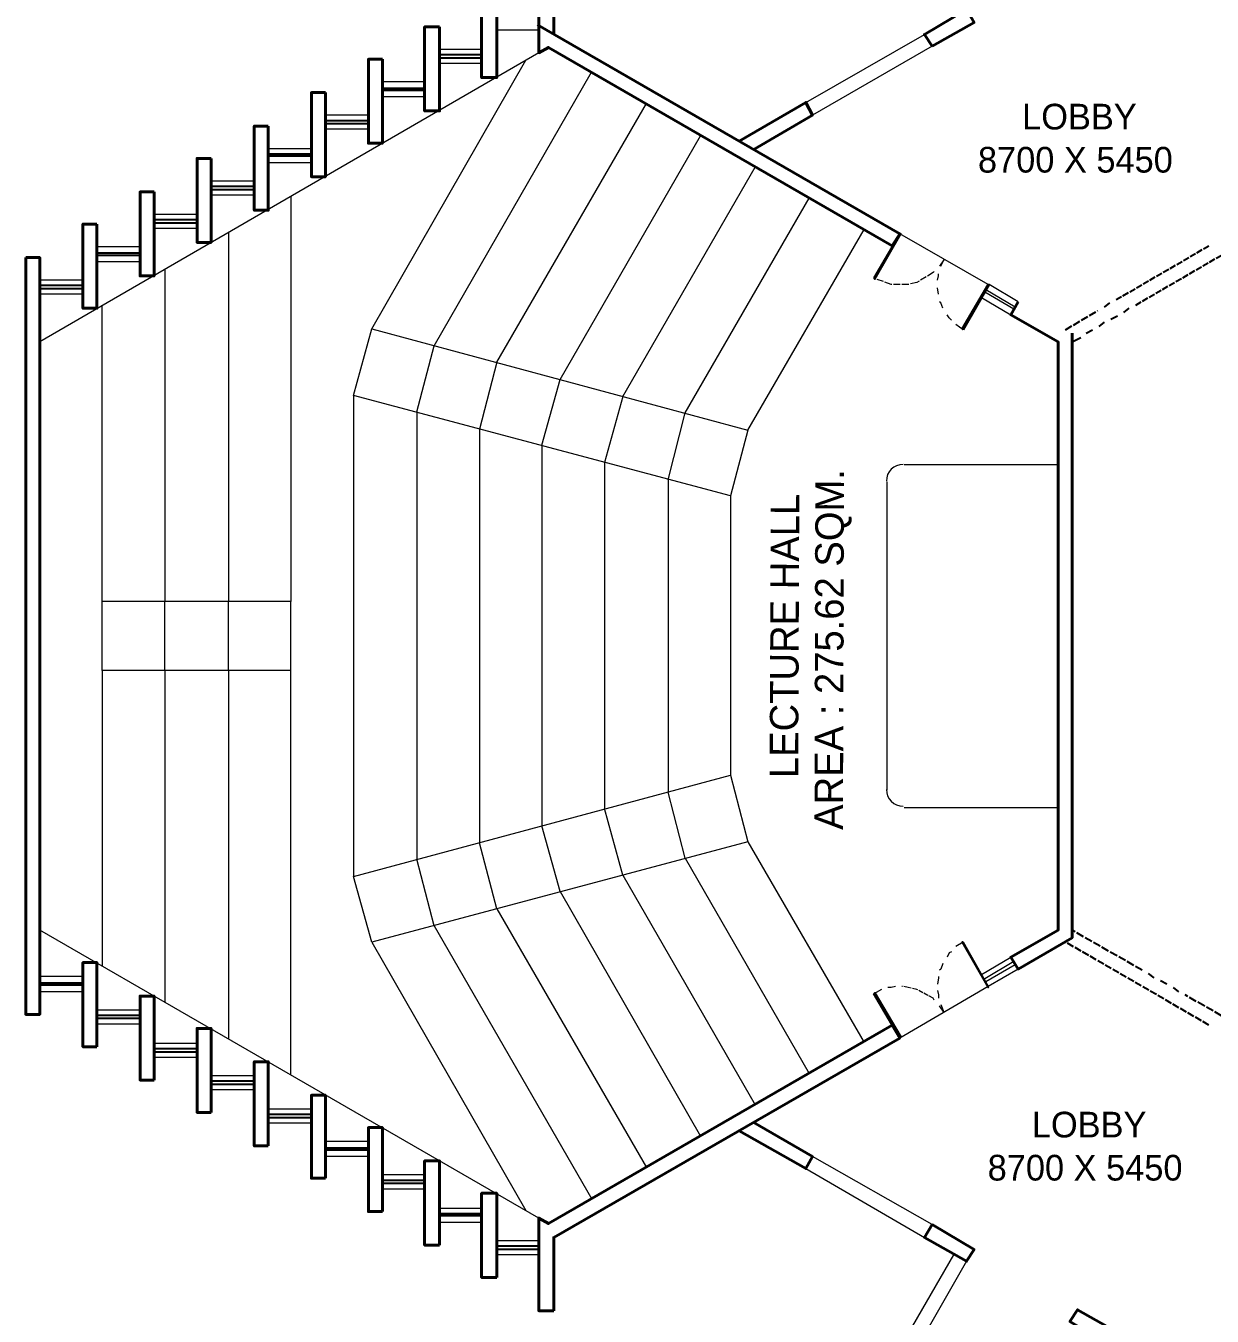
# Model space of a CAD drawing. Header units: millimetres. Extents: x 23593 to 241524, y 4405 to 182732.
# Drawn here: x 61252 to 82035, y 39402 to 61997 of the extents above; entities that cross this region are included whole.
import ezdxf

# ---------------------------------------------------------------- set-up
doc = ezdxf.new("R2010")
doc.units = ezdxf.units.MM
doc.linetypes.add('PDF_IMPORT', pattern=[1, 0.8, -0.2])
for name, color, linetype in [('PDF_0', 7, 'Continuous'), ('PDF_AR_DIMENSION', 7, 'Continuous'), ('PDF_AR_ELEVATION', 2, 'Continuous'), ('PDF_AR_ELEVATIONS', 2, 'Continuous'), ('PDF_Text', 7, 'Continuous'), ('PDF_wall', 7, 'Continuous'), ('PDF_WINDOW', 2, 'Continuous'), ('PDF_window1', 4, 'Continuous')]:
    doc.layers.add(name, color=color, linetype=linetype)
doc.layers.add('PDF_AR_DOOR', color=7, linetype='Continuous', true_color=0x723939)
doc.layers.add('PDF_AR_WINDOW', color=7, linetype='Continuous', true_color=0x00a5dd)
doc.styles.add('PDF Century Gothic', font='GOTHIC.TTF')

msp = doc.modelspace()

# ---------------------------------------------------------------- linework, layer by layer
at = {"layer": 'PDF_0', "color": 1, "linetype": 'PDF_IMPORT', "lineweight": 25, "ltscale": 136.12131}
for points in [[(80355, 57203), (81979, 58146)], [(80695, 57108), (82319, 58052)]]:
    msp.add_lwpolyline(points, dxfattribs=at)
at = {"layer": 'PDF_0', "color": 1, "linetype": 'PDF_IMPORT', "lineweight": 25, "ltscale": 162.382905}
msp.add_lwpolyline([(79468, 56674), (80034, 57014)], dxfattribs=at)
at = {"layer": 'PDF_0', "color": 1, "lineweight": 25}
for points in [[(80148, 57071), (80242, 57146)], [(80488, 56976), (80582, 57052)], [(80053, 56731), (80148, 56806)], [(80261, 56863), (80374, 56920)], [(79581, 56466), (79732, 56542)], [(79827, 56617), (79940, 56674)], [(81016, 45329), (80922, 45405)], [(81243, 45216), (81129, 45273)], [(81450, 45084), (81356, 45159)]]:
    msp.add_lwpolyline(points, dxfattribs=at)
at = {"layer": 'PDF_0', "color": 1, "linetype": 'PDF_IMPORT', "lineweight": 25, "ltscale": 168.837705}
for points in [[(80808, 45461), (79581, 46160)], [(83659, 43819), (81563, 45027)]]:
    msp.add_lwpolyline(points, dxfattribs=at)
at = {"layer": 'PDF_0', "color": 1, "linetype": 'PDF_IMPORT', "lineweight": 25, "ltscale": 152.188251}
msp.add_lwpolyline([(81979, 44499), (79468, 45952)], dxfattribs=at)
at = {"layer": 'PDF_AR_DIMENSION', "color": 2, "lineweight": 13}
for points in [[(70238, 61525), (61498, 56466)], [(78109, 57467), (76561, 58354)], [(68104, 55239), (68406, 56391)], [(69501, 56108), (69199, 54937)], [(70294, 54654), (70615, 55806)], [(71710, 55504), (71389, 54352)], [(72503, 54050), (72805, 55221)], [(76637, 54315), (79336, 54315)], [(62592, 50709), (62592, 51917)], [(63687, 50709), (63687, 51917)], [(64801, 50709), (64801, 51917)], [(65896, 50709), (65896, 51917)], [(72805, 47425), (72503, 48576)], [(71710, 47123), (71389, 48293)], [(76637, 48312), (79336, 48312)], [(70615, 46839), (70294, 47991)], [(69501, 46537), (69199, 47689)], [(68406, 46235), (68104, 47406)], [(70238, 41120), (61498, 46160)], [(78109, 45178), (76561, 44272)], [(77505, 40478), (76221, 38251)], [(77732, 40365), (76448, 38118)]]:
    msp.add_lwpolyline(points, dxfattribs=at)
for points in [[(66991, 55523), (67312, 56693), (73900, 54919), (73598, 53767)], [(66991, 47104), (73598, 48878), (73900, 47708), (67312, 45952)]]:
    msp.add_lwpolyline(points, close=True, dxfattribs=at)
for centre, start, end in [((76620, 54024), 90, 180), ((76620, 48625), 180, 270)]:
    msp.add_arc(centre, 293, start, end, dxfattribs=at)
at = {"layer": 'PDF_AR_DOOR', "lineweight": 25}
for points in [[(76108, 57580), (76127, 57561), (76580, 58354), (76561, 58354)], [(77675, 56674), (77656, 56693), (78109, 57467), (78128, 57467)], [(77675, 45952), (77656, 45952), (78109, 45159), (78109, 45178)], [(76108, 45046), (76127, 45065), (76580, 44291), (76561, 44272)]]:
    msp.add_lwpolyline(points, close=True, dxfattribs=at)
at = {"layer": 'PDF_AR_DOOR', "lineweight": 20}
for points in [[(77279, 57788), (77335, 57901), (77260, 57788)], [(77222, 57542), (77241, 57618), (77241, 57656)], [(77241, 57297), (77222, 57410)], [(77316, 57052), (77279, 57146), (77260, 57165)], [(77467, 56844), (77430, 56882), (77392, 56938)], [(77675, 56674), (77543, 56768)], [(77675, 45952), (77543, 45877)], [(77467, 45782), (77430, 45763), (77392, 45688)], [(77316, 45575), (77279, 45480), (77260, 45461)], [(77241, 45348), (77241, 45329), (77222, 45216)], [(76240, 45122), (76108, 45046)], [(76486, 45178), (76410, 45159), (76354, 45159)], [(77222, 45103), (77241, 45027), (77241, 44971)], [(77279, 44857), (77335, 44725), (77260, 44838)]]:
    msp.add_lwpolyline(points, dxfattribs=at)
at = {"layer": 'PDF_AR_DOOR', "linetype": 'PDF_IMPORT', "lineweight": 20, "ltscale": 143.760126}
msp.add_lwpolyline([(77165, 57693), (77146, 57675), (76863, 57505), (76712, 57467), (76410, 57467), (76108, 57580)], dxfattribs=at)
at = {"layer": 'PDF_AR_DOOR', "linetype": 'PDF_IMPORT', "lineweight": 20, "ltscale": 101.65376}
msp.add_lwpolyline([(77165, 44933), (77146, 44971), (76863, 45122), (76712, 45159), (76599, 45178)], dxfattribs=at)
at = {"layer": 'PDF_AR_ELEVATION', "lineweight": 20}
for points in [[(74919, 60657), (76995, 61846)], [(77127, 61639), (75032, 60431)], [(77127, 41007), (75032, 42196)], [(74919, 41988), (76995, 40780)]]:
    msp.add_lwpolyline(points, dxfattribs=at)
at = {"layer": 'PDF_AR_ELEVATIONS', "lineweight": 20}
for points in [[(67312, 56693), (70011, 61393)], [(68406, 56391), (71162, 61186)], [(69501, 56108), (72125, 60638)], [(70615, 55806), (73069, 60072)], [(71710, 55504), (74032, 59524)], [(65896, 59015), (65896, 51917), (62592, 51917), (62592, 57108)], [(72805, 55221), (74976, 58977)], [(64801, 58373), (64801, 51917)], [(73900, 54919), (75938, 58430)], [(63687, 57731), (63687, 51917)], [(66991, 55523), (66991, 47104)], [(68104, 55239), (68104, 47406)], [(69199, 54937), (69199, 47689)], [(70294, 54654), (70294, 47991)], [(71389, 54352), (71389, 48293)], [(72503, 54050), (72503, 48576)], [(76335, 54013), (76335, 48614)], [(73598, 53767), (73598, 48878)], [(65896, 43630), (65896, 50709), (62592, 50709), (62592, 45537)], [(63687, 50709), (63687, 44895)], [(64801, 50709), (64801, 44253)], [(73900, 47708), (75938, 44197)], [(72805, 47425), (74976, 43649)], [(71710, 47123), (74032, 43102)], [(70615, 46839), (73069, 42554)], [(69501, 46537), (72125, 42007)], [(68406, 46235), (71162, 41460)], [(67312, 45952), (70011, 41252)]]:
    msp.add_lwpolyline(points, dxfattribs=at)
at = {"layer": 'PDF_AR_WINDOW', "color": 2, "lineweight": 20}
for points in [[(78638, 57165), (78128, 57467), (77996, 57240), (78505, 56938)], [(78638, 45480), (78109, 45178), (77996, 45386), (78505, 45688)]]:
    msp.add_lwpolyline(points, dxfattribs=at)
at = {"layer": 'PDF_AR_WINDOW', "lineweight": 20}
for points in [[(78562, 57033), (78052, 57335)], [(78581, 57071), (78071, 57373)], [(78562, 45612), (78052, 45310)], [(78581, 45556), (78071, 45254)]]:
    msp.add_lwpolyline(points, dxfattribs=at)
at = {"layer": 'PDF_wall', "lineweight": 40}
for points in [[(70502, 61865), (70502, 63130), (70238, 63130), (70238, 61525), (70407, 61620), (76429, 58146), (76561, 58354), (70219, 62016)], [(73749, 59978), (74919, 60657), (75032, 60431), (73994, 59827)], [(78638, 57165), (78505, 56938), (79336, 56466), (79336, 46160), (78505, 45688), (78638, 45480), (79581, 46028), (79581, 56617)], [(73749, 42649), (74919, 41988), (75032, 42196), (73994, 42800)]]:
    msp.add_lwpolyline(points, dxfattribs=at)
for points in [[(69501, 62564), (69501, 61091), (69237, 61091), (69237, 62564)], [(77127, 61639), (76995, 61846), (77732, 62280), (77864, 62054)], [(68501, 61978), (68501, 60506), (68237, 60506), (68237, 61978)], [(67500, 61412), (67500, 59940), (67255, 59940), (67255, 61412)], [(66500, 60827), (66500, 59355), (66255, 59355), (66255, 60827)], [(65499, 60242), (65499, 58769), (65254, 58769), (65254, 60242)], [(64499, 59675), (64499, 58203), (64254, 58203), (64254, 59675)], [(63499, 59090), (63499, 57618), (63253, 57618), (63253, 59090)], [(62498, 58524), (62498, 57052), (62253, 57052), (62253, 58524)], [(61252, 57939), (61252, 44687), (61498, 44687), (61498, 57939)], [(62498, 44121), (62498, 45594), (62253, 45594), (62253, 44121)], [(63499, 43536), (63499, 45008), (63253, 45008), (63253, 43536)], [(64499, 42970), (64499, 44442), (64254, 44442), (64254, 42970)], [(70502, 39496), (70502, 40780), (76561, 44272), (76429, 44499), (70407, 41025), (70238, 41120), (70238, 39496)], [(65499, 42385), (65499, 43857), (65254, 43857), (65254, 42385)], [(66500, 41818), (66500, 43272), (66255, 43272), (66255, 41818)], [(67500, 41233), (67500, 42705), (67255, 42705), (67255, 41233)], [(68501, 40648), (68501, 42120), (68237, 42120), (68237, 40648)], [(69501, 40082), (69501, 41554), (69237, 41554), (69237, 40082)], [(77127, 41007), (76995, 40780), (77732, 40365), (77864, 40572)], [(80412, 39100), (80280, 38873), (79544, 39308), (79676, 39515)]]:
    msp.add_lwpolyline(points, close=True, dxfattribs=at)
at = {"layer": 'PDF_WINDOW', "lineweight": 9}
for points in [[(70238, 61922), (69501, 61922)], [(69237, 61582), (68501, 61582)], [(69237, 61337), (68501, 61337)], [(68237, 61016), (67500, 61016)], [(68237, 60751), (67500, 60751)], [(67255, 60431), (66500, 60431)], [(67255, 60185), (66500, 60185)], [(66255, 59845), (65499, 59845)], [(66255, 59600), (65499, 59600)], [(65254, 59279), (64499, 59279)], [(65254, 59034), (64499, 59034)], [(64254, 58694), (63499, 58694)], [(64254, 58449), (63499, 58449)], [(63253, 58128), (62498, 58128)], [(63253, 57863), (62498, 57863)], [(62253, 57542), (61498, 57542)], [(62253, 57297), (61498, 57297)], [(62253, 45348), (61498, 45348)], [(62253, 45084), (61498, 45084)], [(63253, 44763), (62498, 44763)], [(63253, 44518), (62498, 44518)], [(64254, 44178), (63499, 44178)], [(64254, 43932), (63499, 43932)], [(65254, 43611), (64499, 43611)], [(65254, 43366), (64499, 43366)], [(66255, 43026), (65499, 43026)], [(66255, 42781), (65499, 42781)], [(67255, 42460), (66500, 42460)], [(67255, 42196), (66500, 42196)], [(68237, 41875), (67500, 41875)], [(68237, 41629), (67500, 41629)], [(69237, 41290), (68501, 41290)], [(69237, 41044), (68501, 41044)], [(70238, 40723), (69501, 40723)], [(70238, 40478), (69501, 40478)]]:
    msp.add_lwpolyline(points, dxfattribs=at)
at = {"layer": 'PDF_window1', "lineweight": 25}
for points in [[(69237, 61488), (68501, 61488)], [(69237, 61431), (68501, 61431)], [(68237, 60902), (67500, 60902)], [(68237, 60865), (67500, 60865)], [(67255, 60336), (66500, 60336)], [(67255, 60280), (66500, 60280)], [(66255, 59751), (65499, 59751)], [(66255, 59713), (65499, 59713)], [(65254, 59185), (64499, 59185)], [(65254, 59128), (64499, 59128)], [(64254, 58600), (63499, 58600)], [(64254, 58543), (63499, 58543)], [(63253, 58014), (62498, 58014)], [(63253, 57977), (62498, 57977)], [(62253, 57448), (61498, 57448)], [(62253, 57391), (61498, 57391)], [(62253, 45235), (61498, 45235)], [(62253, 45197), (61498, 45197)], [(63253, 44669), (62498, 44669)], [(63253, 44612), (62498, 44612)], [(64254, 44083), (63499, 44083)], [(64254, 44027), (63499, 44027)], [(65254, 43517), (64499, 43517)], [(65254, 43460), (64499, 43460)], [(66255, 42932), (65499, 42932)], [(66255, 42875), (65499, 42875)], [(67255, 42347), (66500, 42347)], [(67255, 42309), (66500, 42309)], [(68237, 41780), (67500, 41780)], [(68237, 41724), (67500, 41724)], [(69237, 41195), (68501, 41195)], [(69237, 41158), (68501, 41158)], [(70238, 40629), (69501, 40629)], [(70238, 40572), (69501, 40572)]]:
    msp.add_lwpolyline(points, dxfattribs=at)

# ---------------------------------------------------------------- texts
at = {"layer": 'PDF_Text', "attachment_point": 4, "style": 'PDF Century Gothic'}
for s, insert, char_height in [('LOBBY', (78706, 60404), 450), ('8700 X 5450', (77932, 59649), 450.01), ('LOBBY', (78876, 42754), 450), ('8700 X 5450', (78102, 41999), 450.01)]:
    msp.add_mtext(s, dxfattribs=dict(at, insert=insert, char_height=char_height))
at = {"layer": 'PDF_Text', "char_height": 500, "attachment_point": 4, "style": 'PDF Century Gothic'}
for s, insert, rotation in [('AREA : 275.62 SQM.', (75386, 47918), 89.8349), ('LECTURE HALL', (74536, 48824), 89.7641)]:
    msp.add_mtext(s, dxfattribs=dict(at, insert=insert, rotation=rotation))

doc.saveas('drawing.dxf')
